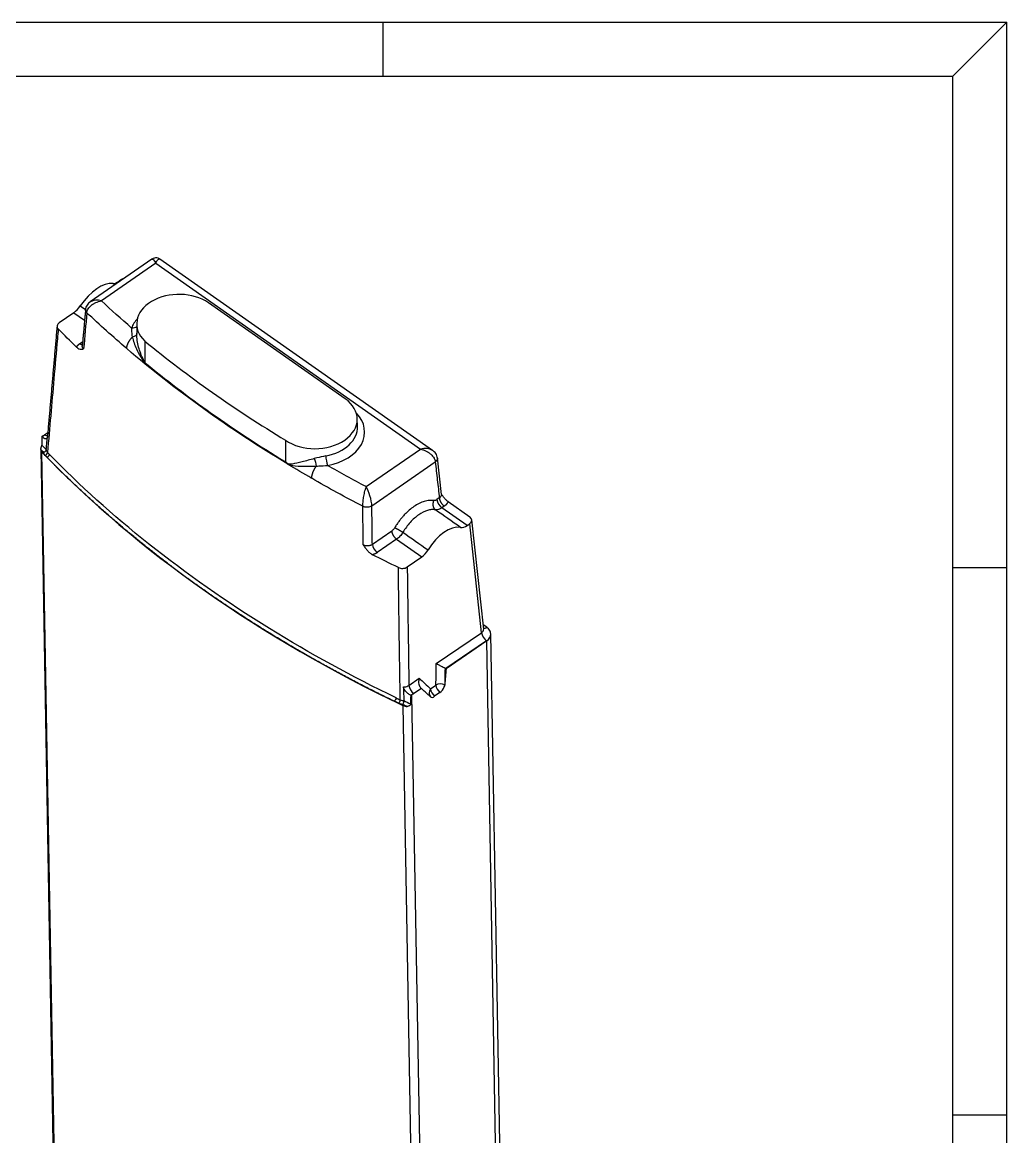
# Model space of a CAD drawing. Header units: millimetres. Extents: x 2535 to 3235, y 1673 to 1831.
# Drawn here: x 2688.8 to 2759.8, y 1750.8 to 1831.1 of the extents above; entities that cross this region are included whole.
import ezdxf

# ---------------------------------------------------------------- set-up
doc = ezdxf.new("R2010")
doc.units = ezdxf.units.MM
doc.layers.add('253', color=7, linetype='Continuous', true_color=0xffffff)
doc.layers.add('insert', color=85, linetype='Continuous', lineweight=20)
doc.layers.add('moldbase', color=7, linetype='Continuous', lineweight=20)
doc.layers.add('图框', color=7, linetype='Continuous')

# ---------------------------------------------------------------- blocks, each defined once
blk = doc.blocks.new('fgfeeffeef')
at = {"layer": '图框'}
for p, q in [((619.65, 2046.24), (1215.63, 2046.24)), ((1096.43, 2046.24), (1096.43, 2035.96)), ((1205.35, 2035.96), (1215.63, 2046.24)), ((1215.63, 1629.05), (1215.63, 2046.24)), ((629.92, 2035.96), (1205.35, 2035.96)), ((1205.35, 1639.33), (1205.35, 2035.96)), ((1205.35, 1942.14), (1215.63, 1942.14)), ((1205.35, 1837.64), (1215.63, 1837.64))]:
    blk.add_line(p, q, dxfattribs=at)
blk = doc.blocks.new('grghrrhhr')
at = {"layer": '253', "color": 7, "linetype": 'Continuous'}
for p, q in [((1338.615, 82.584), (1334.172, 79.505)), ((1338.888, 82.279), (1334.978, 79.57)), ((1338.888, 82.279), (1357.984, 68.891)), ((1358.856, 68.796), (1339.192, 82.582)), ((1336.428, 81.111), (1336.245, 80.985)), ((1336.277, 80.963), (1336.245, 80.985)), ((1333.447, 79.206), (1333.828, 78.939)), ((1352.56, 72.514), (1342.695, 79.43)), ((1332.977, 78.72), (1331.925, 77.991)), ((1332.977, 78.72), (1333.758, 78.172)), ((1337.519, 77.911), (1337.517, 77.213)), ((1333.4, 76.481), (1333.622, 76.634)), ((1353.445, 70.522), (1353.423, 71.101)), ((1330.738, 69.829), (1330.883, 69.93)), ((1330.883, 69.93), (1331.105, 70.083)), ((1330.601, 68.853), (1331.558, 14.357)), ((1331.642, 14.169), (1330.685, 68.665)), ((1354.074, 66.181), (1357.984, 68.891)), ((1354.479, 64.789), (1359.055, 67.96)), ((1359.496, 65.61), (1359.205, 68.257)), ((1359.343, 65.363), (1359.175, 65.246)), ((1359.972, 65.105), (1361.538, 64.006)), ((1359.701, 64.774), (1359.533, 64.658)), ((1361.35, 63.384), (1359.533, 64.658)), ((1361.35, 63.384), (1361.532, 63.511)), ((1362.394, 55.653), (1361.532, 63.511)), ((1362.544, 55.92), (1361.681, 63.789)), ((1355.907, 62.981), (1354.514, 62.016)), ((1356.265, 62.393), (1354.871, 61.427)), ((1356.265, 62.393), (1358.081, 61.119)), ((1357.03, 60.39), (1358.081, 61.119)), ((1359.127, 53.426), (1362.394, 55.653)), ((1362.762, 56.045), (1362.511, 56.221)), ((1362.544, 55.919), (1362.544, 55.92)), ((1362.762, 56.045), (1362.773, 56.037)), ((1364.031, 0.199), (1363.059, 55.562)), ((1362.748, 55.062), (1359.816, 53.063)), ((1362.759, 55.059), (1359.827, 53.058)), ((1363.731, -0.31), (1362.759, 55.059)), ((1357.147, 51.853), (1357.892, 52.369)), ((1358.047, 51.64), (1357.505, 51.265)), ((1358.708, 51.606), (1359.097, 51.875)), ((1357.505, 51.265), (1357.36, 51.164)), ((1358.33, -4.053), (1357.36, 51.164)), ((1359.392, 51.337), (1359.003, 51.067)), ((1357.695, -4.097), (1356.738, 50.4))]:
    blk.add_line(p, q, dxfattribs=at)
for centre, major_axis, ratio, start_param, end_param in [((1336.78, 80.864), (-0.503, -0.009), 0.698388, 5.052812, 5.475674), ((1334.57, 78.68), (-1.526, -2.027), 0.481041, 3.406831, 4.813167), ((1336.27, 81.681), (-0.605, -0.804), 0.481041, 0.265238, 0.968406), ((1340.539, 77.936), (-3.02, -0.053), 0.696845, 3.905393, 6.898748), ((1333.001, 79.415), (-0.605, -0.804), 0.481041, 0.968406, 1.671575), ((1340.556, 77), (-3.535, -0.062), 0.696845, 5.706783, 6.00526), ((1413.135, 121.372), (-98.073, -1.722), 0.696845, 0.687385, 0.835656), ((1350.404, 71.02), (-3.02, -0.053), 0.696845, 0.763835, 3.905393), ((1350.42, 70.084), (-3.535, -0.062), 0.696845, 1.805525, 3.717947), ((1330.877, 70.29), (0.287, -0.413), 0.496081, 5.351608, 5.981854), ((1350.414, 70.44), (3.032, 0.053), 0.696845, 4.947118, 6.296742), ((1350.414, 70.44), (3.032, 0.053), 0.696845, 0.013557, 0.026254), ((1413.37, 107.948), (-99.066, -1.739), 0.696845, 0.570945, 0.576877), ((1331.088, 69.584), (0.5, 0.009), 0.696845, 2.334597, 2.487307), ((1413.36, 108.533), (99.023, 1.738), 0.696845, 3.71236, 3.712727), ((1331.101, 68.862), (0.5, 0.009), 0.696845, 3.113265, 3.717118), ((1413.373, 107.811), (-99.267, -1.743), 0.696845, 0.572665, 0.576337), ((1413.373, 107.811), (99.355, 1.744), 0.696845, 3.717118, 4.093669), ((1330.916, 68.579), (0.144, 0.14), 0.600113, 4.199131, 5.707272), ((1351.278, 68.064), (0.091, -0.495), 0.166811, 3.941461, 5.498295), ((1359.527, 65.019), (0.287, -0.413), 0.496081, 3.833172, 5.351608), ((1361.178, 63.758), (-0.504, -0.008), 0.695336, 2.336537, 3.905142), ((1359.799, 60.992), (1.377, 2.13), 0.553968, 0.228177, 1.634513), ((1361.3, 64.132), (0.546, 0.845), 0.553968, 3.36977, 4.072938), ((1354.865, 61.788), (0.287, -0.413), 0.496081, 3.833171, 5.351608), ((1358.031, 61.866), (0.546, 0.845), 0.553968, 4.072938, 4.776106), ((1362.038, 55.919), (-0.506, 0.047), 0.683108, 2.411056, 3.280503), ((1362.745, 55.425), (0.283, -0.416), 0.503067, 3.837034, 5.355476), ((1362.759, 56.408), (0.289, 0.412), 0.517986, 3.414166, 4.083252), ((1362.041, 55.555), (-1.009, -0.007), 0.68972, 2.3428, 3.911405), ((1362.059, 55.55), (-1, -0.007), 0.691611, 2.341789, 3.912585), ((1357.499, 51.625), (0.287, -0.413), 0.496081, 3.833174, 5.351608), ((1359.059, 51.378), (-0.344, -0.367), 0.828625, 4.85961, 6.224156), ((1359.059, 51.378), (0.287, -0.413), 0.496081, 3.833174, 5.172455), ((1359.448, 51.648), (0.503, -0.01), 0.621466, 0.989902, 2.356607), ((1359.448, 51.648), (0.287, -0.413), 0.496081, 3.833174, 5.172455), ((1359.385, 51.692), (-0.284, -0.405), 0.517986, 0.952131, 2.055988), ((1359.448, 51.648), (-0.211, -0.457), 0.409051, 1.980868, 2.341058), ((1356.406, 50.708), (0.087, 0.181), 0.41832, 4.016054, 5.524195), ((1413.37, 107.948), (-99.066, -1.739), 0.696845, 0.950724, 0.956656), ((1413.36, 108.533), (99.023, 1.738), 0.696845, 4.09806, 4.098427), ((1357.01, 51.41), (0.5, 0.009), 0.696845, 5.323479, 5.47619), ((1358.996, 51.422), (-0.284, -0.405), 0.517986, 6.212701, 7.235316), ((1413.373, 107.811), (-99.267, -1.743), 0.696845, 0.951264, 0.954936), ((1357.023, 50.688), (0.5, 0.009), 0.696845, 4.093669, 4.697521)]:
    blk.add_ellipse(centre, major_axis=major_axis, ratio=ratio, start_param=start_param, end_param=end_param, dxfattribs=at)
for points, degree, knots in [([(1339.183, 82.585), (1339.176, 82.591), (1339.117, 82.636), (1338.981, 82.679), (1338.785, 82.673), (1338.669, 82.621), (1338.612, 82.582)], 3, [0, 0, 0, 0, 0.04915, 0.366659, 0.676886, 1, 1, 1, 1]), ([(1338.888, 82.279), (1338.917, 82.333), (1338.967, 82.43), (1339.034, 82.519), (1339.088, 82.571), (1339.136, 82.596), (1339.166, 82.596), (1339.181, 82.589), (1339.183, 82.588)], 3, [0, 0, 0, 0, 0.261156, 0.463654, 0.635204, 0.799557, 0.977218, 1, 1, 1, 1]), ([(1333.923, 78.715), (1333.929, 78.76), (1333.943, 78.853), (1334.011, 78.992), (1334.111, 79.126), (1334.218, 79.228), (1334.303, 79.293), (1334.356, 79.329), (1334.411, 79.364), (1334.484, 79.405), (1334.607, 79.464), (1334.772, 79.527), (1334.909, 79.555), (1334.978, 79.57)], 3, [0, 0, 0, 0, 0.116777, 0.238089, 0.360216, 0.480546, 0.541899, 0.573287, 0.605053, 0.669367, 0.734559, 0.865291, 1, 1, 1, 1]), ([(1333.923, 78.715), (1333.892, 78.752), (1333.835, 78.824), (1333.824, 78.904), (1333.827, 78.942)], 3, [0, 0, 0, 0, 0.519945, 1, 1, 1, 1]), ([(1334.176, 79.508), (1334.13, 79.476), (1334.042, 79.404), (1333.932, 79.269), (1333.853, 79.107), (1333.83, 78.989), (1333.826, 78.926)], 3, [0, 0, 0, 0, 0.230335, 0.475184, 0.733037, 1, 1, 1, 1]), ([(1331.925, 77.991), (1331.885, 77.963), (1331.851, 77.93), (1331.802, 77.859), (1331.785, 77.821), (1331.772, 77.743), (1331.775, 77.702), (1331.799, 77.626), (1331.821, 77.589), (1331.854, 77.552), (1331.858, 77.548), (1331.862, 77.544)], 3, [0, 0, 0, 0, 0.242668, 0.242668, 0.485366, 0.485366, 0.727665, 0.727665, 0.969771, 0.969771, 1, 1, 1, 1]), ([(1331.862, 77.544), (1331.841, 77.304), (1331.82, 77.064), (1331.714, 75.863), (1331.63, 74.903), (1331.391, 72.178), (1331.237, 70.414), (1331.083, 68.65)], 3, [0, 0, 0, 0, 0.080988, 0.080988, 0.404938, 0.404938, 1, 1, 1, 1]), ([(1337.145, 77.616), (1337.141, 77.573), (1337.139, 77.527), (1337.139, 77.32), (1337.162, 77.143), (1337.202, 76.963)], 3, [0, 0, 0, 0, 0.223369, 0.223369, 1, 1, 1, 1]), ([(1338.098, 75.154), (1338.065, 75.211), (1338.034, 75.27), (1337.858, 75.621), (1337.741, 75.929), (1337.572, 76.554), (1337.521, 76.878), (1337.518, 77.182)], 3, [0, 0, 0, 0, 0.090418, 0.090418, 0.540015, 0.540015, 1, 1, 1, 1]), ([(1333.174, 76.244), (1333.177, 76.25), (1333.181, 76.256), (1333.189, 76.269), (1333.205, 76.293), (1333.241, 76.341), (1333.299, 76.4), (1333.347, 76.442), (1333.373, 76.461), (1333.386, 76.471), (1333.391, 76.474), (1333.394, 76.476), (1333.4, 76.481)], 2, [0, 0, 0, 0.03125, 0.0625, 0.125, 0.25, 0.5, 0.75, 0.875, 0.9375, 0.96875, 0.96875, 1, 1, 1]), ([(1333.691, 76.116), (1333.681, 76.125), (1333.657, 76.149), (1333.625, 76.193), (1333.601, 76.249), (1333.594, 76.299), (1333.595, 76.33), (1333.596, 76.338)], 3, [0, 0, 0, 0, 0.153704, 0.374883, 0.623017, 0.900398, 1, 1, 1, 1]), ([(1337.202, 76.963), (1337.265, 76.683), (1337.368, 76.392), (1337.626, 75.828), (1337.782, 75.55), (1337.987, 75.246), (1338.014, 75.207), (1338.042, 75.169)], 3, [0, 0, 0, 0, 0.468257, 0.468257, 0.931337, 0.931337, 1, 1, 1, 1]), ([(1333.271, 76.164), (1333.328, 76.135), (1333.433, 76.081), (1333.546, 76.084), (1333.629, 76.099), (1333.67, 76.11), (1333.691, 76.116)], 3, [0, 0, 0, 0, 0.356111, 0.666242, 0.829444, 1, 1, 1, 1]), ([(1338.042, 75.169), (1338.049, 75.162), (1338.057, 75.156), (1338.071, 75.147), (1338.077, 75.143), (1338.086, 75.141), (1338.088, 75.14), (1338.092, 75.141), (1338.094, 75.142), (1338.097, 75.145), (1338.097, 75.147), (1338.098, 75.151), (1338.098, 75.152), (1338.098, 75.154)], 3, [0, 0, 0, 0, 0.335439, 0.335439, 0.601204, 0.601204, 0.718752, 0.718752, 0.8385, 0.8385, 0.94102, 0.94102, 1, 1, 1, 1]), ([(1330.601, 68.863), (1330.601, 68.87), (1330.602, 68.878), (1330.605, 68.907), (1330.61, 68.931), (1330.623, 68.977), (1330.63, 69), (1330.645, 69.047), (1330.653, 69.071), (1330.664, 69.115), (1330.668, 69.135), (1330.672, 69.161), (1330.672, 69.17), (1330.672, 69.177)], 3, [0, 0, 0, 0, 0.084129, 0.084129, 0.328791, 0.328791, 0.532557, 0.532557, 0.738204, 0.738204, 0.916954, 0.916954, 1, 1, 1, 1]), ([(1330.688, 69.789), (1330.685, 69.666), (1330.681, 69.544), (1330.676, 69.34), (1330.674, 69.259), (1330.672, 69.177)], 3, [0, 0, 0, 0, 0.60099, 0.60099, 1, 1, 1, 1]), ([(1331.079, 69.741), (1331.077, 69.717), (1331.071, 69.698), (1331.05, 69.662), (1331.032, 69.648), (1330.982, 69.626), (1330.944, 69.626), (1330.863, 69.648), (1330.818, 69.672), (1330.751, 69.725), (1330.729, 69.745), (1330.708, 69.768)], 3, [0, 0, 0, 0, 0.117288, 0.117288, 0.288074, 0.288074, 0.572382, 0.572382, 0.864374, 0.864374, 1, 1, 1, 1]), ([(1330.997, 68.839), (1331.015, 69.03), (1331.032, 69.222), (1331.059, 69.522), (1331.069, 69.631), (1331.079, 69.741)], 3, [0, 0, 0, 0, 0.636646, 0.636646, 1, 1, 1, 1]), ([(1330.803, 68.654), (1330.804, 68.654), (1330.806, 68.654), (1330.817, 68.657), (1330.827, 68.661), (1330.858, 68.673), (1330.879, 68.684), (1330.917, 68.709), (1330.934, 68.723), (1330.963, 68.753), (1330.974, 68.77), (1330.991, 68.802), (1330.996, 68.819), (1330.997, 68.836)], 3, [0, 0, 0, 0, 0.013723, 0.013723, 0.116305, 0.116305, 0.345579, 0.345579, 0.566855, 0.566855, 0.783267, 0.783267, 1, 1, 1, 1]), ([(1330.918, 68.435), (1330.874, 68.48), (1330.841, 68.531), (1330.813, 68.607), (1330.807, 68.63), (1330.803, 68.654)], 3, [0, 0, 0, 0, 0.701651, 0.701651, 1, 1, 1, 1]), ([(1330.997, 68.836), (1330.998, 68.808), (1331.003, 68.781), (1331.025, 68.723), (1331.044, 68.692), (1331.074, 68.659), (1331.078, 68.655), (1331.083, 68.65)], 3, [0, 0, 0, 0, 0.409615, 0.409615, 0.914313, 0.914313, 1, 1, 1, 1]), ([(1331.207, 68.523), (1331.206, 68.506), (1331.203, 68.487), (1331.191, 68.449), (1331.182, 68.429), (1331.161, 68.391), (1331.148, 68.371), (1331.12, 68.336), (1331.105, 68.32), (1331.08, 68.299), (1331.072, 68.292), (1331.063, 68.286)], 3, [0, 0, 0, 0, 0.219582, 0.219582, 0.439044, 0.439044, 0.660351, 0.660351, 0.885263, 0.885263, 1, 1, 1, 1]), ([(1356.096, 50.714), (1354.408, 51.528), (1350.958, 53.347), (1347.454, 55.381), (1344.924, 56.997), (1343.272, 58.102), (1341.657, 59.234), (1340.081, 60.392), (1337.778, 62.165), (1334.88, 64.619), (1332.254, 67.069), (1331.063, 68.286)], 2, [0, 0, 0, 0.114515, 0.242441, 0.370366, 0.434329, 0.498292, 0.562254, 0.626217, 0.754143, 0.882068, 1, 1, 1]), ([(1356.239, 50.95), (1353.052, 52.487), (1346.742, 55.936), (1338.333, 61.833), (1333.407, 66.272), (1331.207, 68.523)], 3, [0, 0, 0, 0, 0.325414, 0.671851, 1, 1, 1, 1]), ([(1351.155, 68.397), (1350.942, 68.358), (1350.721, 68.304), (1350.45, 68.233), (1350.388, 68.217), (1350.327, 68.201)], 3, [0, 0, 0, 0, 0.772833, 0.772833, 1, 1, 1, 1]), ([(1357.984, 68.891), (1358.055, 68.872), (1358.194, 68.835), (1358.362, 68.76), (1358.472, 68.7), (1358.524, 68.668), (1358.553, 68.649), (1358.622, 68.603), (1358.732, 68.519), (1358.863, 68.387), (1358.949, 68.269), (1359, 68.172), (1359.025, 68.112), (1359.04, 68.065), (1359.047, 68.029), (1359.052, 67.994), (1359.054, 67.972), (1359.055, 67.96)], 3, [0, 0, 0, 0, 0.137717, 0.272104, 0.337599, 0.369862, 0.38587, 0.401794, 0.525374, 0.645377, 0.766456, 0.826645, 0.885959, 0.915072, 0.943744, 0.972039, 1, 1, 1, 1]), ([(1359.209, 68.222), (1359.204, 68.285), (1359.178, 68.403), (1359.095, 68.564), (1358.984, 68.697), (1358.897, 68.768), (1358.851, 68.799)], 3, [0, 0, 0, 0, 0.272571, 0.531946, 0.774473, 1, 1, 1, 1]), ([(1348.188, 68.01), (1348.226, 67.969), (1348.265, 67.928), (1348.334, 67.863), (1348.363, 67.838), (1348.401, 67.81), (1348.41, 67.805), (1348.418, 67.8)], 3, [0, 0, 0, 0, 0.528723, 0.528723, 0.896294, 0.896294, 1, 1, 1, 1]), ([(1348.254, 68.001), (1348.254, 67.998), (1348.254, 67.995), (1348.252, 67.991), (1348.251, 67.989), (1348.247, 67.987), (1348.245, 67.987), (1348.239, 67.986), (1348.234, 67.987), (1348.216, 67.993), (1348.202, 68.001), (1348.188, 68.01)], 3, [0, 0, 0, 0, 0.108822, 0.108822, 0.219168, 0.219168, 0.313544, 0.313544, 0.487062, 0.487062, 1, 1, 1, 1]), ([(1350.327, 68.201), (1350.016, 68.118), (1349.722, 68.036), (1349.191, 67.901), (1348.949, 67.845), (1348.664, 67.803), (1348.605, 67.795), (1348.515, 67.794), (1348.486, 67.796), (1348.44, 67.811), (1348.424, 67.819), (1348.405, 67.832), (1348.401, 67.835), (1348.37, 67.859), (1348.345, 67.886), (1348.299, 67.942), (1348.276, 67.971), (1348.254, 68.001)], 3, [0, 0, 0, 0, 0.375341, 0.375341, 0.742266, 0.742266, 0.842729, 0.842729, 0.889563, 0.889563, 0.912636, 0.912636, 0.918442, 0.918442, 0.958945, 0.958945, 1, 1, 1, 1]), ([(1348.418, 67.8), (1348.432, 67.791), (1348.446, 67.784), (1348.495, 67.763), (1348.529, 67.753), (1348.63, 67.728), (1348.699, 67.718), (1349.017, 67.673), (1349.282, 67.656), (1349.847, 67.643), (1350.15, 67.649), (1350.468, 67.662)], 3, [0, 0, 0, 0, 0.022597, 0.022597, 0.077763, 0.077763, 0.190195, 0.190195, 0.59288, 0.59288, 1, 1, 1, 1]), ([(1350.468, 67.662), (1350.53, 67.665), (1350.592, 67.668), (1350.859, 67.681), (1351.073, 67.694), (1351.284, 67.703)], 3, [0, 0, 0, 0, 0.232505, 0.232505, 1, 1, 1, 1]), ([(1354.074, 66.181), (1353.599, 66.431), (1352.661, 66.932), (1351.739, 67.445), (1351.284, 67.703)], 3, [0, 0, 0, 0, 0.50246, 1, 1, 1, 1]), ([(1359.207, 68.245), (1359.208, 68.235), (1359.211, 68.179), (1359.183, 68.075), (1359.098, 67.999), (1359.055, 67.96)], 3, [0, 0, 0, 0, 0.103251, 0.54741, 1, 1, 1, 1]), ([(1359.055, 67.96), (1359.079, 67.744), (1359.127, 67.311), (1359.199, 66.662), (1359.272, 66.013), (1359.32, 65.579), (1359.343, 65.363)], 3, [0, 0, 0, 0, 0.250006, 0.5, 0.749994, 1, 1, 1, 1]), ([(1353.824, 64.762), (1353.827, 64.856), (1353.834, 65.05), (1353.874, 65.35), (1353.918, 65.594), (1353.959, 65.786), (1354.012, 65.993), (1354.052, 66.114), (1354.074, 66.181)], 3, [0, 0, 0, 0, 0.21341, 0.44088, 0.558871, 0.683545, 0.825843, 1, 1, 1, 1]), ([(1358.937, 65.174), (1358.885, 65.181), (1358.781, 65.196), (1358.614, 65.191), (1358.441, 65.167), (1358.261, 65.121), (1358.075, 65.056), (1357.823, 64.943), (1357.521, 64.763), (1357.213, 64.525), (1356.967, 64.299), (1356.771, 64.096), (1356.592, 63.889), (1356.43, 63.68), (1356.275, 63.461), (1356.181, 63.308), (1356.133, 63.231)], 3, [0, 0, 0, 0, 0.062753, 0.124603, 0.186271, 0.248388, 0.310952, 0.373686, 0.498775, 0.605963, 0.677608, 0.749186, 0.811558, 0.873733, 0.936315, 1, 1, 1, 1]), ([(1359.175, 65.246), (1359.163, 65.238), (1359.132, 65.218), (1359.083, 65.194), (1359.028, 65.176), (1358.979, 65.17), (1358.949, 65.172), (1358.937, 65.174)], 3, [0, 0, 0, 0, 0.149184, 0.360884, 0.583695, 0.826028, 1, 1, 1, 1]), ([(1359.493, 65.636), (1359.494, 65.628), (1359.496, 65.599), (1359.49, 65.545), (1359.46, 65.475), (1359.41, 65.412), (1359.365, 65.377), (1359.343, 65.363)], 3, [0, 0, 0, 0, 0.072624, 0.287586, 0.528184, 0.792106, 1, 1, 1, 1]), ([(1359.972, 65.105), (1359.918, 65.147), (1359.808, 65.235), (1359.655, 65.411), (1359.563, 65.537), (1359.521, 65.598)], 3, [0, 0, 0, 0, 0.326676, 0.677771, 1, 1, 1, 1]), ([(1359.972, 65.105), (1359.969, 65.097), (1359.966, 65.089), (1359.959, 65.072), (1359.948, 65.05), (1359.942, 65.036), (1359.937, 65.028), (1359.908, 64.976), (1359.84, 64.89), (1359.787, 64.841), (1359.775, 64.831), (1359.77, 64.827), (1359.763, 64.821), (1359.758, 64.817), (1359.74, 64.802), (1359.721, 64.788), (1359.712, 64.782), (1359.707, 64.778), (1359.703, 64.776), (1359.701, 64.774)], 2, [0, 0, 0, 0.03125, 0.0625, 0.125, 0.196429, 0.196429, 0.25, 0.5, 0.75, 0.8125, 0.8125, 0.84375, 0.84375, 0.875, 0.9375, 0.96875, 0.984375, 0.992188, 1, 1, 1]), ([(1354.479, 64.789), (1354.432, 64.765), (1354.338, 64.717), (1354.16, 64.691), (1353.978, 64.702), (1353.875, 64.742), (1353.824, 64.762)], 3, [0, 0, 0, 0, 0.249999, 0.499996, 0.749992, 1, 1, 1, 1]), ([(1359.062, 64.51), (1358.971, 64.519), (1358.792, 64.537), (1358.392, 64.455), (1357.856, 64.191), (1357.334, 63.723), (1356.961, 63.269), (1356.802, 63.017), (1356.721, 62.889)], 3, [0, 0, 0, 0, 0.126995, 0.249806, 0.499592, 0.7492, 0.872422, 1, 1, 1, 1]), ([(1359.533, 64.658), (1359.45, 64.608), (1359.279, 64.506), (1359.135, 64.509), (1359.062, 64.51)], 3, [0, 0, 0, 0, 0.48925, 1, 1, 1, 1]), ([(1356.133, 63.231), (1356.132, 63.229), (1356.117, 63.204), (1356.085, 63.156), (1356.031, 63.09), (1355.97, 63.029), (1355.927, 62.995), (1355.907, 62.981)], 3, [0, 0, 0, 0, 0.020031, 0.242957, 0.485389, 0.755334, 1, 1, 1, 1]), ([(1356.721, 62.889), (1356.652, 62.788), (1356.516, 62.591), (1356.347, 62.458), (1356.265, 62.393)], 3, [0, 0, 0, 0, 0.510799, 1, 1, 1, 1]), ([(1354.514, 62.016), (1354.5, 62.006), (1354.468, 61.984), (1354.408, 61.953), (1354.332, 61.925), (1354.24, 61.906), (1354.136, 61.9), (1354.026, 61.912), (1353.932, 61.94), (1353.878, 61.965), (1353.859, 61.976)], 3, [0, 0, 0, 0, 0.077578, 0.182152, 0.299697, 0.431542, 0.577759, 0.734688, 0.8979, 1, 1, 1, 1]), ([(1353.859, 61.976), (1353.885, 61.937), (1353.936, 61.861), (1354.039, 61.716), (1354.171, 61.553), (1354.344, 61.381), (1354.469, 61.307), (1354.53, 61.271)], 3, [0, 0, 0, 0, 0.141787, 0.27748, 0.535412, 0.771661, 1, 1, 1, 1]), ([(1354.871, 61.427), (1354.866, 61.423), (1354.859, 61.418), (1354.846, 61.41), (1354.82, 61.393), (1354.765, 61.362), (1354.726, 61.343), (1354.682, 61.322), (1354.635, 61.305), (1354.61, 61.295), (1354.571, 61.283), (1354.552, 61.277), (1354.544, 61.275), (1354.541, 61.274), (1354.531, 61.271)], 2, [0, 0, 0, 0.03125, 0.0625, 0.125, 0.25, 0.5, 0.5, 0.75, 0.75, 0.875, 0.9375, 0.96875, 0.96875, 1, 1, 1]), ([(1356.388, 60.349), (1356.434, 60.326), (1356.486, 60.309), (1356.594, 60.289), (1356.651, 60.285), (1356.763, 60.291), (1356.82, 60.3), (1356.923, 60.331), (1356.972, 60.353), (1357.019, 60.383), (1357.024, 60.387), (1357.03, 60.39)], 3, [0, 0, 0, 0, 0.24235, 0.24235, 0.484719, 0.484719, 0.726848, 0.726848, 0.969072, 0.969072, 1, 1, 1, 1]), ([(1356.522, 50.814), (1356.519, 51.023), (1356.516, 51.232), (1356.498, 52.471), (1356.484, 53.5), (1356.442, 56.469), (1356.415, 58.409), (1356.388, 60.349)], 3, [0, 0, 0, 0, 0.065761, 0.065761, 0.389712, 0.389712, 1, 1, 1, 1]), ([(1357.03, 60.39), (1357.052, 58.771), (1357.074, 57.153), (1357.113, 54.307), (1357.13, 53.08), (1357.147, 51.853)], 3, [0, 0, 0, 0, 0.568855, 0.568855, 1, 1, 1, 1]), ([(1359.097, 51.875), (1359.1, 52.037), (1359.103, 52.199), (1359.109, 52.523), (1359.112, 52.685), (1359.119, 53.009), (1359.122, 53.171), (1359.126, 53.364), (1359.126, 53.395), (1359.127, 53.426)], 3, [0, 0, 0, 0, 0.313334, 0.313334, 0.626668, 0.626668, 0.940002, 0.940002, 1, 1, 1, 1]), ([(1359.127, 53.426), (1359.127, 53.426), (1359.128, 53.425), (1359.178, 53.404), (1359.237, 53.377), (1359.359, 53.317), (1359.421, 53.285), (1359.529, 53.226), (1359.574, 53.201), (1359.664, 53.15), (1359.71, 53.123), (1359.753, 53.098)], 3, [0, 0, 0, 0, 0.005402, 0.005402, 0.343735, 0.343735, 0.627339, 0.627339, 0.81258, 0.81258, 1, 1, 1, 1]), ([(1359.753, 53.098), (1359.753, 53.096), (1359.753, 53.095), (1359.747, 52.83), (1359.742, 52.568), (1359.734, 52.171), (1359.732, 52.037), (1359.729, 51.903)], 3, [0, 0, 0, 0, 0.003778, 0.003778, 0.663633, 0.663633, 1, 1, 1, 1]), ([(1359.827, 53.058), (1359.813, 52.866), (1359.798, 52.673), (1359.768, 52.287), (1359.753, 52.093), (1359.738, 51.9)], 3, [0, 0, 0, 0, 0.498111, 0.498111, 1, 1, 1, 1]), ([(1357.892, 52.369), (1357.892, 52.368), (1357.891, 52.366), (1357.874, 52.318), (1357.863, 52.267), (1357.848, 52.156), (1357.847, 52.093), (1357.859, 51.978), (1357.87, 51.924), (1357.904, 51.825), (1357.926, 51.78), (1357.979, 51.7), (1358.012, 51.666), (1358.047, 51.64)], 3, [0, 0, 0, 0, 0.005911, 0.005911, 0.19856, 0.19856, 0.423719, 0.423719, 0.623037, 0.623037, 0.811131, 0.811131, 1, 1, 1, 1]), ([(1356.751, 51.742), (1356.782, 51.74), (1356.815, 51.741), (1356.902, 51.748), (1356.958, 51.76), (1357.06, 51.798), (1357.107, 51.823), (1357.147, 51.853)], 3, [0, 0, 0, 0, 0.218798, 0.218798, 0.608998, 0.608998, 1, 1, 1, 1]), ([(1357.272, 51.144), (1357.202, 51.177), (1357.131, 51.223), (1357.008, 51.326), (1356.952, 51.382), (1356.864, 51.49), (1356.827, 51.542), (1356.782, 51.626), (1356.768, 51.658), (1356.755, 51.707), (1356.751, 51.725), (1356.751, 51.742)], 3, [0, 0, 0, 0, 0.301871, 0.301871, 0.571923, 0.571923, 0.794014, 0.794014, 0.922621, 0.922621, 1, 1, 1, 1]), ([(1356.751, 51.742), (1356.756, 51.622), (1356.76, 51.503), (1356.774, 51.174), (1356.782, 50.965), (1356.79, 50.755)], 3, [0, 0, 0, 0, 0.363354, 0.363354, 1, 1, 1, 1]), ([(1358.698, 51.028), (1358.57, 51.147), (1358.442, 51.266), (1358.225, 51.47), (1358.136, 51.555), (1358.047, 51.64)], 3, [0, 0, 0, 0, 0.587334, 0.587334, 1, 1, 1, 1]), ([(1356.096, 50.714), (1356.112, 50.725), (1356.128, 50.739), (1356.158, 50.771), (1356.173, 50.789), (1356.199, 50.827), (1356.21, 50.848), (1356.227, 50.888), (1356.233, 50.908), (1356.238, 50.935), (1356.239, 50.943), (1356.239, 50.952)], 3, [0, 0, 0, 0, 0.218336, 0.218336, 0.445714, 0.445714, 0.671423, 0.671423, 0.89357, 0.89357, 1, 1, 1, 1]), ([(1356.096, 50.714), (1356.112, 50.726), (1356.129, 50.74), (1356.16, 50.773), (1356.175, 50.791), (1356.2, 50.83), (1356.211, 50.85), (1356.228, 50.89), (1356.233, 50.91), (1356.238, 50.936), (1356.239, 50.943), (1356.239, 50.95)], 3, [0, 0, 0, 0, 0.228419, 0.228419, 0.456945, 0.456945, 0.683736, 0.683736, 0.906926, 0.906926, 1, 1, 1, 1]), ([(1356.522, 50.814), (1356.568, 50.792), (1356.62, 50.774), (1356.712, 50.757), (1356.751, 50.753), (1356.79, 50.752)], 3, [0, 0, 0, 0, 0.591254, 0.591254, 1, 1, 1, 1]), ([(1356.722, 50.482), (1356.722, 50.483), (1356.723, 50.484), (1356.727, 50.492), (1356.731, 50.499), (1356.743, 50.525), (1356.75, 50.546), (1356.764, 50.588), (1356.77, 50.61), (1356.779, 50.653), (1356.783, 50.675), (1356.788, 50.716), (1356.79, 50.735), (1356.79, 50.752)], 3, [0, 0, 0, 0, 0.013723, 0.013723, 0.116305, 0.116305, 0.345579, 0.345579, 0.566855, 0.566855, 0.783267, 0.783267, 1, 1, 1, 1]), ([(1356.722, 50.482), (1356.688, 50.485), (1356.655, 50.489), (1356.547, 50.509), (1356.473, 50.533), (1356.409, 50.563)], 3, [0, 0, 0, 0, 0.298381, 0.298381, 1, 1, 1, 1]), ([(1356.492, 50.524), (1356.552, 50.495), (1356.612, 50.467), (1356.653, 50.448), (1356.692, 50.429), (1356.729, 50.411)], 2, [0, 0, 0, 0.505122, 0.505122, 0.759824, 1, 1, 1]), ([(1357.274, 50.527), (1357.273, 50.515), (1357.27, 50.501), (1357.26, 50.472), (1357.251, 50.455), (1357.229, 50.424), (1357.215, 50.409), (1357.182, 50.383), (1357.163, 50.372), (1357.114, 50.351), (1357.082, 50.344), (1357.041, 50.34), (1357.031, 50.34), (1357.022, 50.34)], 3, [0, 0, 0, 0, 0.137848, 0.137848, 0.307062, 0.307062, 0.477381, 0.477381, 0.656805, 0.656805, 0.919443, 0.919443, 1, 1, 1, 1])]:
    blk.add_open_spline(points, degree=degree, knots=knots, dxfattribs=at)
for points, degree in [([(1338.621, 82.578), (1338.685, 82.61), (1338.787, 82.497), (1338.888, 82.279)], 3), ([(1335.934, 80.726), (1335.885, 80.76), (1335.836, 80.794), (1335.787, 80.828)], 3), ([(1334.978, 79.57), (1334.677, 79.652), (1334.375, 79.623), (1334.182, 79.5)], 3), ([(1337.145, 77.616), (1336.405, 78.258), (1335.683, 78.909), (1334.978, 79.57)], 3), ([(1333.829, 78.963), (1333.594, 76.322)], 1), ([(1333.924, 78.715), (1333.847, 77.849), (1333.769, 76.983), (1333.692, 76.116)], 3), ([(1336.8, 76.134), (1335.811, 76.978), (1334.852, 77.839), (1333.924, 78.715)], 3), ([(1331.776, 77.761), (1331.427, 73.774), (1331.079, 69.787)], 2), ([(1333.174, 76.244), (1332.73, 76.674), (1332.292, 77.107), (1331.862, 77.544)], 3), ([(1337.521, 77.691), (1337.431, 77.622), (1337.292, 77.589), (1337.145, 77.616)], 3), ([(1337.518, 77.182), (1337.517, 77.09), (1337.387, 76.999), (1337.202, 76.963)], 3), ([(1337.519, 77.183), (1337.516, 77.219), (1337.518, 77.251)], 2), ([(1337.518, 77.182), (1337.517, 77.193), (1337.517, 77.204), (1337.517, 77.215)], 3), ([(1338.095, 76.677), (1338.096, 76.169), (1338.097, 75.662), (1338.098, 75.154)], 3), ([(1333.174, 76.244), (1333.206, 76.217), (1333.239, 76.19), (1333.271, 76.164)], 3), ([(1348.422, 67.793), (1344.214, 70.336), (1340.32, 73.129), (1336.799, 76.132)], 3), ([(1338.042, 75.169), (1341.161, 72.616), (1344.554, 70.222), (1348.188, 68.01)], 3), ([(1330.708, 69.768), (1330.755, 69.827), (1330.814, 69.882), (1330.883, 69.93)], 3), ([(1331.079, 69.787), (1331.077, 69.772), (1331.077, 69.756), (1331.079, 69.741)], 3), ([(1348.248, 69.526), (1348.25, 69.017), (1348.252, 68.509), (1348.254, 68.001)], 3), ([(1331.063, 68.286), (1331.015, 68.336), (1330.967, 68.385), (1330.918, 68.435)], 3), ([(1330.997, 68.839), (1330.997, 68.838), (1330.997, 68.837), (1330.997, 68.836)], 3), ([(1331.083, 68.65), (1331.124, 68.607), (1331.165, 68.565), (1331.207, 68.523)], 3), ([(1358.845, 68.793), (1358.634, 68.928), (1358.304, 68.966), (1357.984, 68.891)], 3), ([(1350.138, 66.78), (1349.56, 67.113), (1348.989, 67.451), (1348.422, 67.793)], 3), ([(1350.327, 68.201), (1350.391, 68.063), (1350.45, 67.841), (1350.468, 67.662)], 3), ([(1353.825, 64.763), (1352.572, 65.415), (1351.343, 66.089), (1350.138, 66.782)], 3), ([(1354.479, 64.789), (1354.461, 65.196), (1354.264, 65.839), (1354.074, 66.181)], 3), ([(1353.86, 61.977), (1353.848, 62.906), (1353.836, 63.834), (1353.825, 64.763)], 3), ([(1354.514, 62.016), (1354.508, 62.478), (1354.496, 63.403), (1354.485, 64.327), (1354.479, 64.789)], 3), ([(1360.874, 63.24), (1360.27, 63.663), (1359.666, 64.087), (1359.062, 64.51)], 3), ([(1356.721, 62.889), (1357.325, 62.465), (1357.929, 62.042), (1358.533, 61.618)], 3), ([(1356.388, 60.349), (1355.763, 60.651), (1355.144, 60.959), (1354.531, 61.271)], 3), ([(1359.816, 53.063), (1359.795, 53.073), (1359.774, 53.085), (1359.753, 53.098)], 3), ([(1359.827, 53.058), (1359.824, 53.06), (1359.82, 53.062), (1359.816, 53.063)], 3), ([(1357.892, 52.369), (1358.164, 52.115), (1358.436, 51.86), (1358.708, 51.606)], 3), ([(1359.738, 51.9), (1359.734, 51.854), (1359.722, 51.802), (1359.704, 51.75)], 3), ([(1359.729, 51.903), (1359.732, 51.902), (1359.735, 51.901), (1359.738, 51.9)], 3), ([(1356.409, 50.563), (1356.304, 50.614), (1356.2, 50.664), (1356.096, 50.714)], 3), ([(1356.409, 50.563), (1356.252, 50.639), (1356.096, 50.714)], 2), ([(1356.239, 50.95), (1356.333, 50.905), (1356.427, 50.86), (1356.522, 50.814)], 3), ([(1356.79, 50.752), (1356.79, 50.753), (1356.79, 50.754), (1356.79, 50.755)], 3), ([(1357.505, 51.265), (1357.437, 51.217), (1357.357, 51.176), (1357.272, 51.144)], 3), ([(1357.274, 50.527), (1357.284, 50.727), (1357.293, 50.928), (1357.302, 51.13)], 3), ([(1356.492, 50.524), (1356.45, 50.544), (1356.409, 50.563)], 2)]:
    blk.add_open_spline(points, degree=degree, dxfattribs=at)
for points, weights in [([(1333.604, 76.404), (1333.543, 76.402), (1333.472, 76.43), (1333.4, 76.481)], [1.00488891082, 1.02022699626, 1.07165546167, 1.15917430703]), ([(1336.796, 76.132), (1336.808, 76.393), (1336.951, 76.696), (1337.202, 76.963)], [1.15695299104, 1.01645364031, 0.970282219035, 1.01843872722]), ([(1350.135, 66.779), (1350.145, 67.049), (1350.266, 67.37), (1350.468, 67.662)], [1.07075808853, 0.977895946867, 0.976437249672, 1.06638199695]), ([(1358.937, 65.174), (1358.821, 64.931), (1358.86, 64.655), (1359.062, 64.51)], [1.28971916345, 0.996624069373, 0.925911747156, 1.0775821968]), ([(1359.343, 65.363), (1359.357, 65.153), (1359.503, 64.913), (1359.701, 64.774)], [1.15917213163, 0.946942047323, 0.946942622793, 1.15917385803]), ([(1355.907, 62.981), (1355.921, 62.772), (1356.066, 62.531), (1356.265, 62.393)], [1.16205645865, 0.947913303004, 0.945998457287, 1.1563119215])]:
    blk.add_rational_spline(points, weights, degree=3, dxfattribs=at)
blk.add_rational_spline([(1356.133, 63.231), (1356.201, 63.197), (1356.297, 63.144), (1356.405, 63.081), (1356.513, 63.019), (1356.624, 62.951), (1356.721, 62.888)], [1.00095561355, 1.00936278248, 1.07324255019, 1.19259491669, 1.0731996916, 1.00931691208, 1.00094657814], degree=3, knots=[0, 0, 0, 0, 0.49991, 0.49991, 0.49991, 1, 1, 1, 1], dxfattribs=at)

msp = doc.modelspace()

# ---------------------------------------------------------------- block references
at = {"layer": 'insert', "xscale": 0.3775403520003238, "yscale": 0.3775403520003238, "zscale": 0.3775403520003238}
msp.add_blockref('fgfeeffeef', (2300.898, 1058.607), dxfattribs=at)
at = {"layer": 'moldbase'}
msp.add_blockref('grghrrhhr', (1359.583, 1731.492), dxfattribs=at)

doc.saveas('drawing.dxf')
